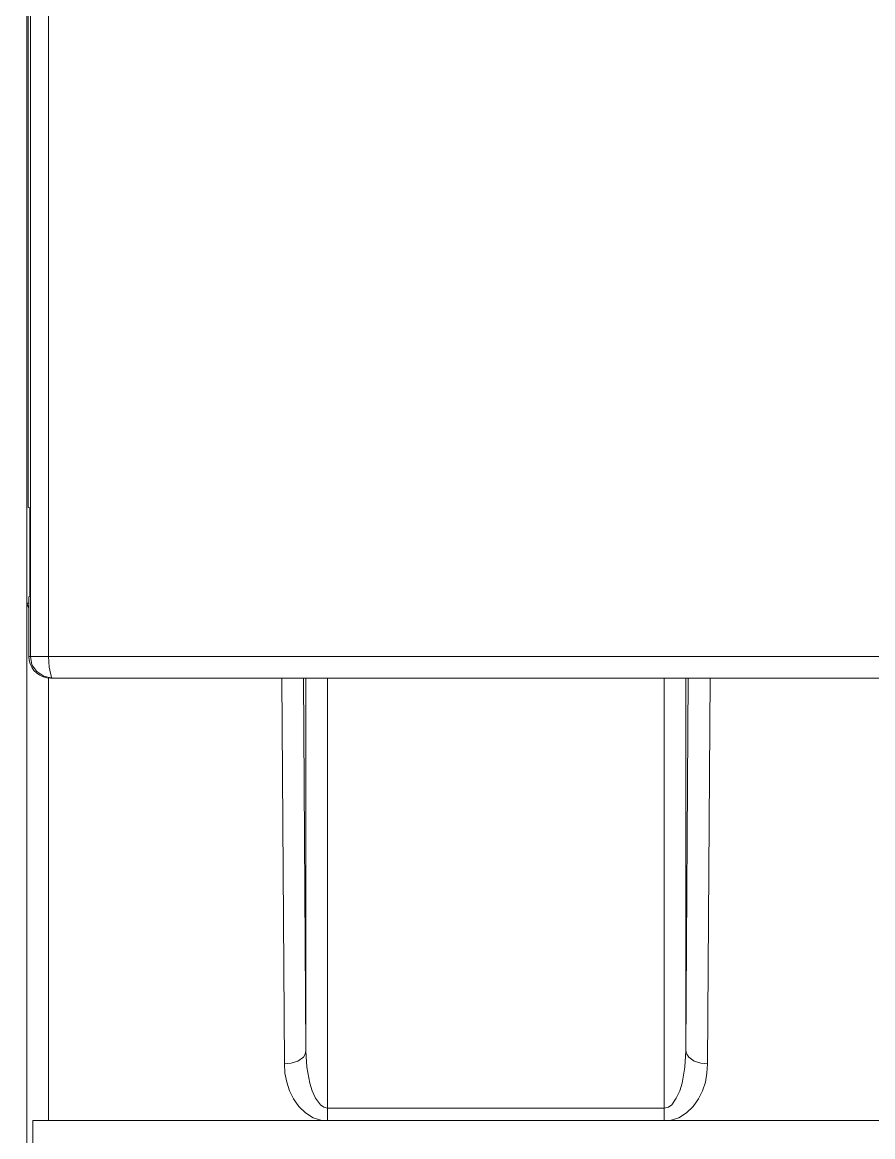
# Model space of a CAD drawing. Header units: millimetres. Extents: x 33157 to 59611, y -29750 to 1750.
# Drawn here: x 54320.82 to 54352.27, y -3187.93 to -3146.73 of the extents above; entities that cross this region are included whole.
import ezdxf

# ---------------------------------------------------------------- set-up
doc = ezdxf.new("R2010")
doc.units = ezdxf.units.MM
doc.layers.get('0').update_dxf_attribs({"lineweight": 18})

msp = doc.modelspace()

# ---------------------------------------------------------------- linework, layer by layer
at = {"lineweight": 9}
for p, q in [((54320.992, -3043.277), (54320.992, -3207.672)), ((54321.039, -3109.478), (54321.039, -3164.666)), ((54321.124, -3109.478), (54321.124, -3170.173)), ((54321.794, -3110.025), (54321.794, -3170.173)), ((54321.105, -3164.685), (54321.105, -3167.966)), ((54321.068, -3167.976), (54321.068, -3170.173)), ((54321.794, -3170.974), (54321.794, -3187.334)), ((54331.311, -3170.974), (54331.311, -3184.759)), ((54332.113, -3170.974), (54332.113, -3187.334)), ((54344.563, -3170.974), (54344.563, -3187.334)), ((54345.365, -3170.974), (54345.365, -3184.759)), ((54321.209, -3187.334), (54321.209, -3188.531))]:
    msp.add_line(p, q, dxfattribs=at)
for points in [[(54321.039, -3164.666), (54321.039, -3164.666), (54321.105, -3164.685), (54321.105, -3164.685)], [(54321.068, -3168.211), (54321.068, -3168.211), (54320.992, -3168.211), (54320.992, -3168.211)], [(54320.992, -3168.211), (54320.992, -3168.211), (54321.068, -3168.409), (54321.068, -3168.409)], [(54321.105, -3167.966), (54321.105, -3167.966), (54321.068, -3167.976), (54321.068, -3167.976)], [(54321.068, -3170.173), (54321.068, -3170.173), (54375.114, -3170.173), (54375.114, -3170.173)], [(54321.869, -3170.974), (54321.869, -3170.974), (54374.312, -3170.974), (54374.312, -3170.974)], [(54321.898, -3170.955), (54321.898, -3170.955), (54321.926, -3170.974), (54321.926, -3170.974)], [(54330.519, -3185.24), (54330.519, -3185.24), (54330.424, -3170.974), (54330.424, -3170.974)], [(54331.311, -3184.759), (54331.311, -3184.759), (54331.226, -3170.974), (54331.226, -3170.974)], [(54345.45, -3170.974), (54345.45, -3170.974), (54345.365, -3184.759), (54345.365, -3184.759)], [(54346.261, -3170.974), (54346.261, -3170.974), (54346.167, -3185.24), (54346.167, -3185.24)], [(54344.563, -3186.872), (54344.563, -3186.872), (54332.113, -3186.872), (54332.113, -3186.872)], [(54321.209, -3187.334), (54321.209, -3187.334), (54373.69, -3187.334), (54373.69, -3187.334)]]:
    msp.add_open_spline(points, degree=3, dxfattribs=at)
for points, knots in [([(54321.068, -3170.173), (54321.068, -3170.173), (54321.077, -3170.314), (54321.077, -3170.314), (54321.077, -3170.314), (54321.115, -3170.446), (54321.115, -3170.446), (54321.115, -3170.446), (54321.171, -3170.578), (54321.171, -3170.578), (54321.171, -3170.578), (54321.256, -3170.691), (54321.256, -3170.691), (54321.256, -3170.691), (54321.351, -3170.786), (54321.351, -3170.786), (54321.351, -3170.786), (54321.473, -3170.87), (54321.473, -3170.87), (54321.473, -3170.87), (54321.596, -3170.927), (54321.596, -3170.927), (54321.596, -3170.927), (54321.728, -3170.965), (54321.728, -3170.965), (54321.728, -3170.965), (54321.869, -3170.974), (54321.869, -3170.974)], [0, 0, 0, 0, 143739.225335, 143739.225335, 143739.225335, 287478.45067, 287478.45067, 287478.45067, 431217.676005, 431217.676005, 431217.676005, 574956.90134, 574956.90134, 574956.90134, 718696.126674, 718696.126674, 718696.126674, 862435.352009, 862435.352009, 862435.352009, 1006174.577344, 1006174.577344, 1006174.577344, 1149913.802679, 1149913.802679, 1149913.802679, 1293653.028014, 1293653.028014, 1293653.028014, 1293653.028014]), ([(54321.124, -3170.173), (54321.124, -3170.173), (54321.181, -3170.484), (54321.181, -3170.484), (54321.181, -3170.484), (54321.36, -3170.738), (54321.36, -3170.738), (54321.36, -3170.738), (54321.615, -3170.908), (54321.615, -3170.908), (54321.615, -3170.908), (54321.926, -3170.974), (54321.926, -3170.974)], [0, 0, 0, 0, 154913.227864, 154913.227864, 154913.227864, 309826.455728, 309826.455728, 309826.455728, 464739.683592, 464739.683592, 464739.683592, 619652.911456, 619652.911456, 619652.911456, 619652.911456]), ([(54321.794, -3170.173), (54321.794, -3170.173), (54321.813, -3170.569), (54321.813, -3170.569), (54321.813, -3170.569), (54321.898, -3170.955), (54321.898, -3170.955)], [0, 0, 0, 0, 174704.499507, 174704.499507, 174704.499507, 349408.999013, 349408.999013, 349408.999013, 349408.999013]), ([(54330.519, -3185.24), (54330.519, -3185.24), (54330.764, -3185.212), (54330.764, -3185.212), (54330.764, -3185.212), (54331.009, -3185.137), (54331.009, -3185.137), (54331.009, -3185.137), (54331.217, -3184.986), (54331.217, -3184.986), (54331.217, -3184.986), (54331.283, -3184.882), (54331.283, -3184.882), (54331.283, -3184.882), (54331.311, -3184.759), (54331.311, -3184.759)], [0, 0, 0, 0, 150677.910567, 150677.910567, 150677.910567, 301355.821134, 301355.821134, 301355.821134, 452033.731701, 452033.731701, 452033.731701, 602711.642267, 602711.642267, 602711.642267, 753389.552834, 753389.552834, 753389.552834, 753389.552834]), ([(54332.113, -3186.872), (54332.113, -3186.872), (54331.971, -3186.834), (54331.971, -3186.834), (54331.971, -3186.834), (54331.849, -3186.749), (54331.849, -3186.749), (54331.849, -3186.749), (54331.669, -3186.513), (54331.669, -3186.513), (54331.669, -3186.513), (54331.547, -3186.24), (54331.547, -3186.24), (54331.547, -3186.24), (54331.452, -3185.947), (54331.452, -3185.947), (54331.452, -3185.947), (54331.349, -3185.363), (54331.349, -3185.363), (54331.349, -3185.363), (54331.311, -3184.759), (54331.311, -3184.759)], [0, 0, 0, 0, 146249.430741, 146249.430741, 146249.430741, 292498.861483, 292498.861483, 292498.861483, 438748.292224, 438748.292224, 438748.292224, 584997.722965, 584997.722965, 584997.722965, 731247.153707, 731247.153707, 731247.153707, 877496.584448, 877496.584448, 877496.584448, 1023746.01519, 1023746.01519, 1023746.01519, 1023746.01519]), ([(54345.365, -3184.759), (54345.365, -3184.759), (54345.327, -3185.363), (54345.327, -3185.363), (54345.327, -3185.363), (54345.223, -3185.947), (54345.223, -3185.947), (54345.223, -3185.947), (54345.139, -3186.24), (54345.139, -3186.24), (54345.139, -3186.24), (54345.006, -3186.513), (54345.006, -3186.513), (54345.006, -3186.513), (54344.837, -3186.749), (54344.837, -3186.749), (54344.837, -3186.749), (54344.714, -3186.834), (54344.714, -3186.834), (54344.714, -3186.834), (54344.563, -3186.872), (54344.563, -3186.872)], [0, 0, 0, 0, 146282.715897, 146282.715897, 146282.715897, 292565.431794, 292565.431794, 292565.431794, 438848.14769, 438848.14769, 438848.14769, 585130.863587, 585130.863587, 585130.863587, 731413.579484, 731413.579484, 731413.579484, 877696.295381, 877696.295381, 877696.295381, 1023979.011278, 1023979.011278, 1023979.011278, 1023979.011278]), ([(54346.167, -3185.24), (54346.167, -3185.24), (54345.912, -3185.212), (54345.912, -3185.212), (54345.912, -3185.212), (54345.667, -3185.137), (54345.667, -3185.137), (54345.667, -3185.137), (54345.469, -3184.986), (54345.469, -3184.986), (54345.469, -3184.986), (54345.393, -3184.882), (54345.393, -3184.882), (54345.393, -3184.882), (54345.365, -3184.759), (54345.365, -3184.759)], [0, 0, 0, 0, 150717.457068, 150717.457068, 150717.457068, 301434.914137, 301434.914137, 301434.914137, 452152.371205, 452152.371205, 452152.371205, 602869.828274, 602869.828274, 602869.828274, 753587.285342, 753587.285342, 753587.285342, 753587.285342]), ([(54331.896, -3187.334), (54331.896, -3187.334), (54331.575, -3187.23), (54331.575, -3187.23), (54331.575, -3187.23), (54331.292, -3187.051), (54331.292, -3187.051), (54331.292, -3187.051), (54331.047, -3186.815), (54331.047, -3186.815), (54331.047, -3186.815), (54330.858, -3186.532), (54330.858, -3186.532), (54330.858, -3186.532), (54330.707, -3186.23), (54330.707, -3186.23), (54330.707, -3186.23), (54330.603, -3185.91), (54330.603, -3185.91), (54330.603, -3185.91), (54330.537, -3185.58), (54330.537, -3185.58), (54330.537, -3185.58), (54330.519, -3185.24), (54330.519, -3185.24)], [0, 0, 0, 0, 145065.35829, 145065.35829, 145065.35829, 290130.71658, 290130.71658, 290130.71658, 435196.07487, 435196.07487, 435196.07487, 580261.43316, 580261.43316, 580261.43316, 725326.791449, 725326.791449, 725326.791449, 870392.149739, 870392.149739, 870392.149739, 1015457.508029, 1015457.508029, 1015457.508029, 1160522.866319, 1160522.866319, 1160522.866319, 1160522.866319]), ([(54346.167, -3185.24), (54346.167, -3185.24), (54346.138, -3185.58), (54346.138, -3185.58), (54346.138, -3185.58), (54346.082, -3185.91), (54346.082, -3185.91), (54346.082, -3185.91), (54345.978, -3186.23), (54345.978, -3186.23), (54345.978, -3186.23), (54345.827, -3186.532), (54345.827, -3186.532), (54345.827, -3186.532), (54345.629, -3186.815), (54345.629, -3186.815), (54345.629, -3186.815), (54345.384, -3187.051), (54345.384, -3187.051), (54345.384, -3187.051), (54345.101, -3187.23), (54345.101, -3187.23), (54345.101, -3187.23), (54344.78, -3187.334), (54344.78, -3187.334)], [0, 0, 0, 0, 145102.900979, 145102.900979, 145102.900979, 290205.801959, 290205.801959, 290205.801959, 435308.702938, 435308.702938, 435308.702938, 580411.603917, 580411.603917, 580411.603917, 725514.504897, 725514.504897, 725514.504897, 870617.405876, 870617.405876, 870617.405876, 1015720.306856, 1015720.306856, 1015720.306856, 1160823.207835, 1160823.207835, 1160823.207835, 1160823.207835])]:
    msp.add_open_spline(points, degree=3, knots=knots, dxfattribs=at)

doc.saveas('drawing.dxf')
